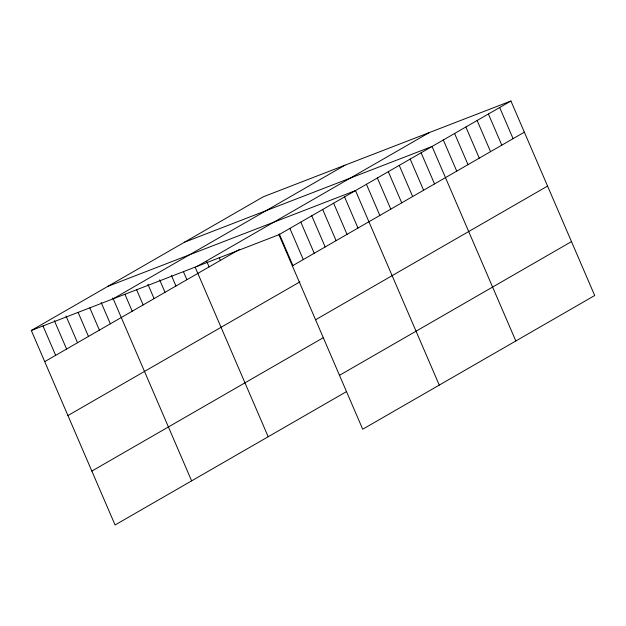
<?xml version="1.0" encoding="UTF-8"?>
<svg xmlns="http://www.w3.org/2000/svg" width="626" height="626" viewBox="0 0 626 626"><rect width="100%" height="100%" fill="white"/><g stroke="black" fill="none" stroke-linecap="round" stroke-linejoin="round"><path stroke-width="0.94" d="M346.256 391.751L115.067 524.987L31.3 330.481L263.296 196.783L510.933 101.013L594.7 295.519L362.704 429.217L278.938 234.711L510.933 101.013M113.016 298.876L345.02 165.178M197.213 266.316L429.217 132.618M44.72 361.64L239.688 249.281M292.358 265.87L524.353 132.172M67.937 415.547L299.932 281.849M315.574 319.769L547.57 186.078M91.85 471.081L323.039 337.852M339.488 375.31L571.483 241.613M184.42 242.246L432.057 146.468L515.824 340.974M107.86 286.364L355.498 190.594L439.264 385.092M31.3 330.481L278.938 234.711M499.665 107.508L513.085 138.667M488.397 114.002L501.817 145.162M477.129 120.497L490.549 151.649M465.861 126.992L479.281 158.143M454.593 133.479L468.013 164.638M443.325 139.974L456.745 171.133M421.118 152.775L434.538 183.927M410.179 159.074L423.599 190.234M399.247 165.381L412.659 196.533M388.308 171.68L401.728 202.84M377.368 177.987L390.788 209.139M366.437 184.287L379.849 215.446M344.558 196.893L357.978 228.052M333.619 203.192L347.039 234.351M322.687 209.499L336.107 240.658M311.748 215.798L325.168 246.957M300.809 222.105L314.229 253.264M289.877 228.404L303.289 259.563M279.298 233.936L292.929 265.588M219.225 257.74L220.375 260.416M206.807 261.566L209.107 266.911M195.155 267.169L268.186 436.745M183.449 271.692L186.9 279.705M171.36 275.323L175.961 286.004M159.661 279.845L165.021 292.311M147.955 284.368L154.09 298.61M136.632 289.783L143.151 304.917M124.926 294.306L132.211 311.216M112.844 297.937L191.626 480.87M101.138 302.46L110.34 323.822M89.815 307.875L99.401 330.129M78.117 312.39L88.469 336.428M66.027 316.028L77.53 342.735M54.321 320.551L66.591 349.034M43.006 325.958L55.659 355.341"/></g></svg>
